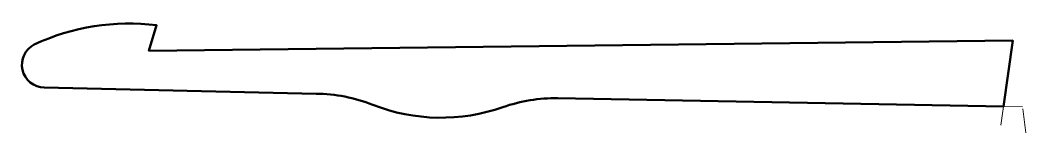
# Model space of a CAD drawing. Header units: millimetres. Extents: x -264 to 0, y 0 to 30.
import ezdxf

# ---------------------------------------------------------------- set-up
doc = ezdxf.new("R2010")
doc.units = ezdxf.units.MM
doc.linetypes.add('DASHDOT2', pattern=[12.7, 6.35, -3.175, 0, -3.175])
doc.linetypes.add('DASHED2', pattern=[9.525, 6.35, -3.175])
for name, color, linetype, lineweight, true_color in [('CAM ... EssiPlasmaMM', 7, 'Continuous', 20, 0xffffff), ('CAM ... EssiPlasmaMM ... normal', 8, 'Continuous', 20, 0x808080), ('CAM ... EssiPlasmaMM ... offset', 7, 'DASHED2', 20, 0xffffff), ('CAM ... EssiPlasmaMM ... rapid', 150, 'DASHDOT2', 20, 0x0088ff), ('Visible (ISO)', 7, 'Continuous', 50, 0xffffff)]:
    doc.layers.add(name, color=color, linetype=linetype, lineweight=lineweight, true_color=true_color)

# ---------------------------------------------------------------- blocks, each defined once
blk = doc.blocks.new('CAMTOOLPATH$$EssiPlasmaMM$$Profil 1')
at = {"layer": 'CAM ... EssiPlasmaMM ... normal'}
for p, q in [((-228.37, 28.33, -4), (-230.41, 21.64, -4)), ((-230.41, 21.64, -4), (-3.43, 24.29, -4)), ((-3.43, 24.29, -4), (-5.89, 6.97, -4)), ((-186.48, 10.32, -4), (-257.88, 11.94, -4)), ((-5.89, 6.97, -4), (-122.96, 9.14, -4)), ((-5.89, 6.97, -4), (-6.6, 2.02, -4)), ((-0.89, 6.87, -4), (-5.89, 6.97, -4)), ((-6.6, 2.02, -4), (-6.6, 2.02, 2))]:
    blk.add_line(p, q, dxfattribs=at)
for centre, radius, start, end in [((-235.64, -30.11, -4), 58.9, 82.9056, 114.9618), ((-257.76, 17.94, -4), 6, 117.0838, 268.9369), ((-186.94, -31.51, -4), 41.84, 68.4964, 89.3724), ((-123.52, -32.65, -4), 41.79, 89.2407, 109.3775), ((-153.64, 53, -4), 49, 248.4964, 289.3775)]:
    blk.add_arc(centre, radius, start, end, dxfattribs=at)
at = {"layer": 'CAM ... EssiPlasmaMM ... offset'}
for p, q in [((-228.37, 28.33, -4), (-230.41, 21.64, -4)), ((-228.37, 28.33, -4), (-228.37, 28.33, -4)), ((-230.41, 21.64, -4), (-3.43, 24.29, -4)), ((-3.43, 24.29, -4), (-5.89, 6.97, -4)), ((-3.43, 24.29, -4), (-3.43, 24.29, -4)), ((-186.48, 10.32, -4), (-257.88, 11.94, -4)), ((-5.89, 6.97, -4), (-122.96, 9.14, -4)), ((-5.89, 6.97, -4), (-6.6, 2.02, -4)), ((-0.89, 6.87, -4), (-5.89, 6.97, -4)), ((-0.89, 6.87, 2), (-0.89, 6.87, -4))]:
    blk.add_line(p, q, dxfattribs=at)
for centre, radius, start, end in [((-235.64, -30.11, -4), 58.9, 82.9056, 114.9618), ((-257.76, 17.94, -4), 6, 117.0838, 268.9369), ((-186.94, -31.51, -4), 41.84, 68.4964, 89.3724), ((-123.52, -32.65, -4), 41.79, 89.2407, 109.3775), ((-153.64, 53, -4), 49, 248.4964, 289.3775)]:
    blk.add_arc(centre, radius, start, end, dxfattribs=at)
at = {"layer": 'CAM ... EssiPlasmaMM ... rapid'}
for p, q in [((0, 0, 50), (-0.89, 6.87, 50)), ((-0.89, 6.87, 50), (-0.89, 6.87, 2)), ((-0.89, 6.87, 2), (-0.89, 6.87, 2)), ((-6.6, 2.02, 2), (-6.6, 2.02, 50))]:
    blk.add_line(p, q, dxfattribs=at)

msp = doc.modelspace()

# ---------------------------------------------------------------- linework, layer by layer
at = {"layer": 'Visible (ISO)', "flags": 128}
msp.add_lwpolyline([(-5.89, 6.97), (-3.43, 24.29), (-230.41, 21.64), (-228.37, 28.33, 0.140791), (-260.5, 23.28, 0.780254), (-257.88, 11.94), (-186.48, 10.32, -0.091342), (-171.6, 7.41, 0.180294), (-137.38, 6.78, -0.08809), (-122.96, 9.14)], format="xyb", close=True, dxfattribs=at)

# ---------------------------------------------------------------- block references
at = {"layer": 'CAM ... EssiPlasmaMM'}
msp.add_blockref('CAMTOOLPATH$$EssiPlasmaMM$$Profil 1', (0, 0), dxfattribs=at)

doc.saveas('drawing.dxf')
